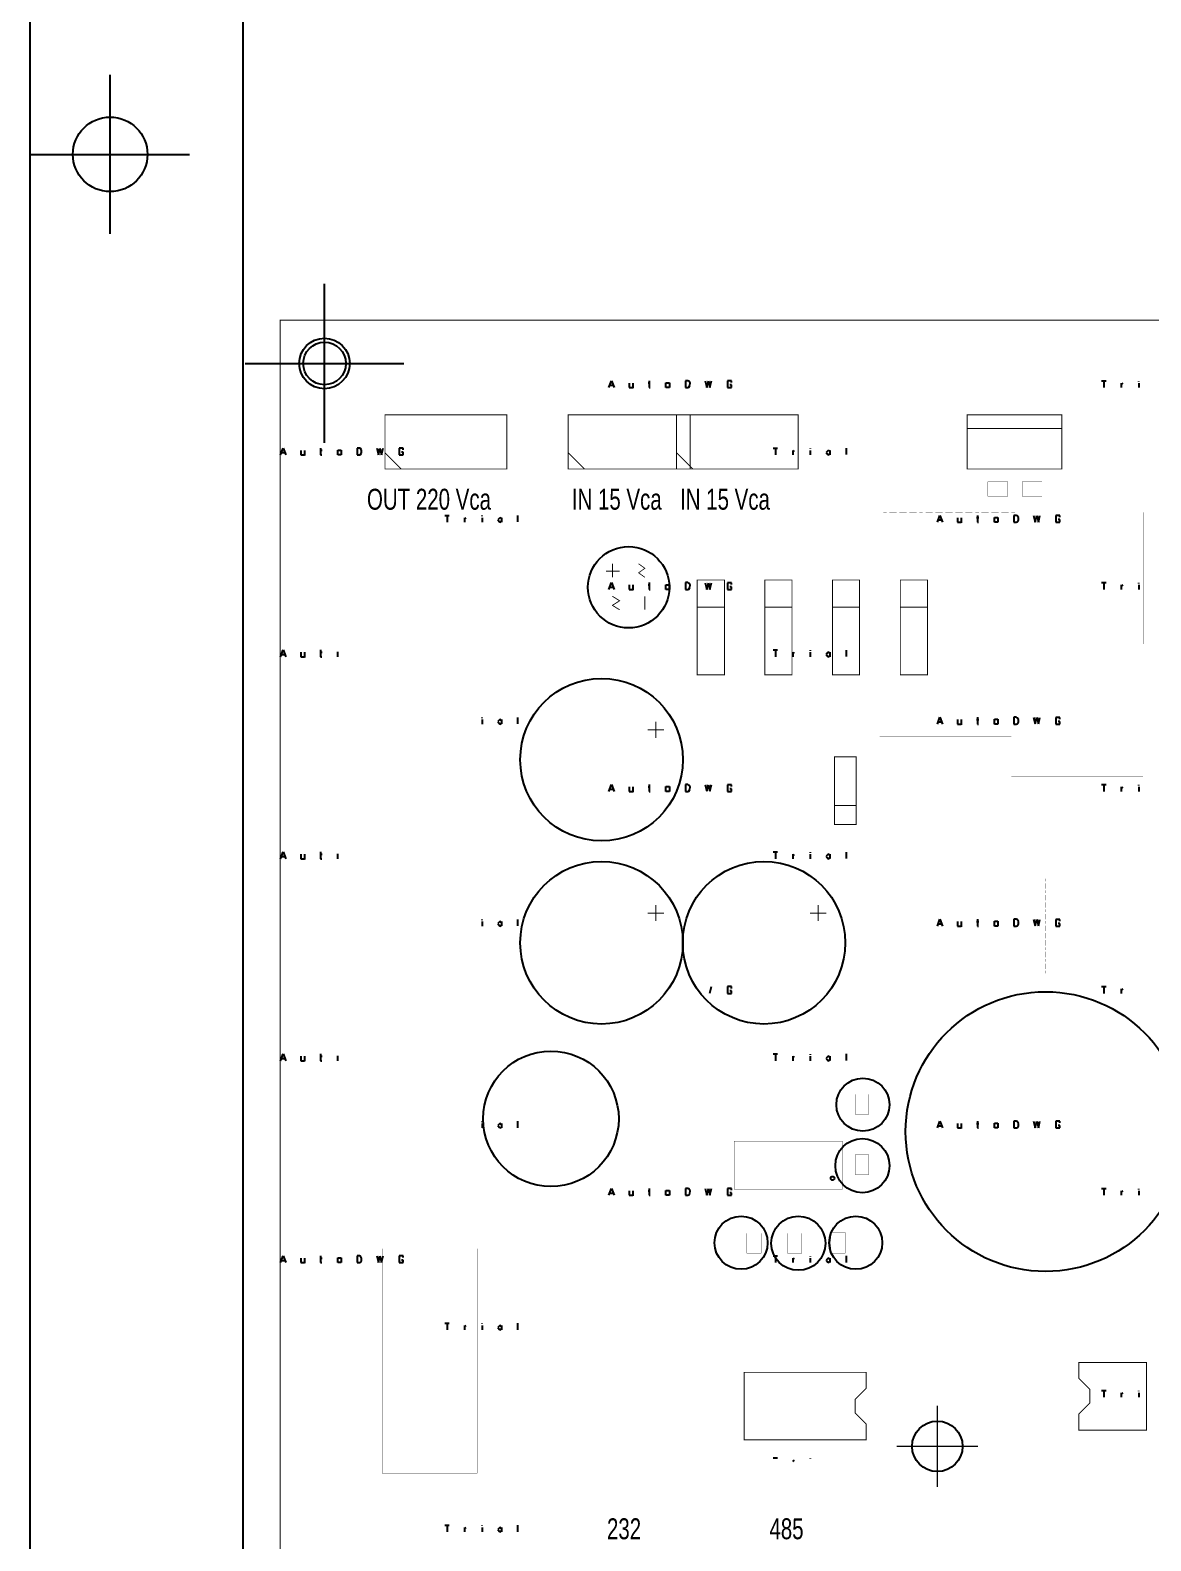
# Model space of a CAD drawing. Header units: millimetres. Extents: x 690 to 2444, y 537 to 1412.
# Drawn here: x 1994.3 to 2099.5, y 616.9 to 758.7 of the extents above; entities that cross this region are included whole.
import ezdxf

# ---------------------------------------------------------------- set-up
doc = ezdxf.new("R2010")
doc.units = ezdxf.units.MM
doc.linetypes.add('atContinuous2', pattern=[0])
doc.layers.add('at_Entity', color=7, linetype='Continuous')
doc.styles.add('Style1', font='arial.ttf', dxfattribs={"height": 0.2})

msp = doc.modelspace()

# ---------------------------------------------------------------- linework, layer by layer
for p, q in [((1994.32, 537.07), (1994.32, 957.07)), ((2014.32, 557.07), (2014.32, 937.07))]:
    msp.add_line(p, q)
at = {"color": 6}
for p, q in [((2001.82, 739.61), (2001.82, 754.53)), ((1994.36, 747.07), (2009.27, 747.07)), ((2021.95, 719.98), (2021.95, 734.9)), ((2014.49, 727.44), (2029.4, 727.44))]:
    msp.add_line(p, q, dxfattribs=at)
at = {"color": 28, "true_color": 0x0a0a0a}
for p, q in [((2048.65, 725.19), (2048.89, 725.82)), ((2048.74, 725.4), (2049.04, 725.4)), ((2048.89, 725.82), (2049.13, 725.19)), ((2050.55, 725.6), (2050.55, 725.19)), ((2050.55, 725.19), (2050.88, 725.19)), ((2050.88, 725.6), (2050.88, 725.12)), ((2052.32, 725.61), (2052.53, 725.61)), ((2052.41, 725.82), (2052.41, 725.19)), ((2052.41, 725.19), (2052.51, 725.19)), ((2054, 725.63), (2054.33, 725.63)), ((2054, 725.19), (2054, 725.63)), ((2054.33, 725.19), (2054, 725.19)), ((2054.33, 725.63), (2054.33, 725.19)), ((2056.05, 725.82), (2055.84, 725.82)), ((2055.84, 725.82), (2055.84, 725.19)), ((2055.84, 725.19), (2056.05, 725.19)), ((2056.14, 725.79), (2056.05, 725.82)), ((2056.05, 725.19), (2056.14, 725.21)), ((2056.26, 725.61), (2056.14, 725.79)), ((2056.14, 725.21), (2056.25, 725.36)), ((2056.25, 725.36), (2056.26, 725.61)), ((2057.68, 725.81), (2057.83, 725.19)), ((2057.83, 725.19), (2057.98, 725.81)), ((2057.98, 725.81), (2058.13, 725.19)), ((2058.13, 725.19), (2058.28, 725.81)), ((2060.15, 725.81), (2059.77, 725.81)), ((2059.77, 725.81), (2059.77, 725.19)), ((2059.77, 725.19), (2060.15, 725.19)), ((2060.15, 725.42), (2060, 725.42)), ((2060.15, 725.65), (2060.15, 725.81)), ((2060.15, 725.19), (2060.15, 725.42)), ((2017.82, 718.87), (2018.06, 719.5)), ((2017.91, 719.08), (2018.21, 719.08)), ((2018.06, 719.5), (2018.31, 718.87)), ((2019.72, 719.28), (2019.72, 718.87)), ((2020.05, 719.28), (2020.05, 718.8)), ((2021.49, 719.29), (2021.71, 719.29)), ((2021.58, 719.5), (2021.58, 718.87)), ((2023.18, 719.31), (2023.5, 719.31)), ((2023.18, 718.87), (2023.18, 719.31)), ((2023.5, 719.31), (2023.5, 718.87)), ((2025.02, 719.5), (2025.01, 718.87)), ((2025.22, 719.5), (2025.02, 719.5)), ((2025.32, 719.47), (2025.22, 719.5)), ((2025.43, 719.29), (2025.32, 719.47)), ((2025.42, 719.04), (2025.43, 719.29)), ((2026.85, 719.49), (2027, 718.87)), ((2027, 718.87), (2027.15, 719.49)), ((2027.15, 719.49), (2027.3, 718.87)), ((2027.3, 718.87), (2027.45, 719.49)), ((2029.32, 719.49), (2028.94, 719.49)), ((2028.94, 719.49), (2028.94, 718.87)), ((2029.32, 719.1), (2029.17, 719.1)), ((2029.32, 719.33), (2029.32, 719.49)), ((2029.32, 718.87), (2029.32, 719.1)), ((2019.72, 718.87), (2020.05, 718.87)), ((2021.58, 718.87), (2021.68, 718.87)), ((2023.5, 718.87), (2023.18, 718.87)), ((2025.01, 718.87), (2025.22, 718.87)), ((2025.22, 718.87), (2025.32, 718.89)), ((2025.32, 718.89), (2025.42, 719.04)), ((2028.94, 718.87), (2029.32, 718.87)), ((2079.48, 712.55), (2079.72, 713.18)), ((2079.57, 712.76), (2079.87, 712.76)), ((2079.72, 713.18), (2079.96, 712.55)), ((2081.37, 712.96), (2081.37, 712.55)), ((2081.37, 712.55), (2081.7, 712.55)), ((2081.7, 712.96), (2081.7, 712.48)), ((2083.15, 712.97), (2083.36, 712.97)), ((2083.24, 713.18), (2083.24, 712.55)), ((2083.24, 712.55), (2083.34, 712.55)), ((2084.83, 712.99), (2085.16, 712.99)), ((2084.83, 712.55), (2084.83, 712.99)), ((2085.16, 712.55), (2084.83, 712.55)), ((2085.16, 712.99), (2085.16, 712.55)), ((2086.88, 713.18), (2086.67, 713.18)), ((2086.67, 713.18), (2086.67, 712.55)), ((2086.67, 712.55), (2086.87, 712.55)), ((2086.87, 712.55), (2086.97, 712.57)), ((2086.97, 713.14), (2086.88, 713.18)), ((2087.08, 712.97), (2086.97, 713.14)), ((2086.97, 712.57), (2087.08, 712.72)), ((2087.08, 712.72), (2087.08, 712.97)), ((2088.51, 713.17), (2088.66, 712.55)), ((2088.66, 712.55), (2088.81, 713.17)), ((2088.81, 713.17), (2088.96, 712.55)), ((2088.96, 712.55), (2089.11, 713.17)), ((2090.98, 713.17), (2090.59, 713.17)), ((2090.59, 713.17), (2090.59, 712.55)), ((2090.59, 712.55), (2090.97, 712.55)), ((2090.98, 712.78), (2090.82, 712.78)), ((2090.97, 713.01), (2090.98, 713.17)), ((2090.97, 712.55), (2090.98, 712.78)), ((2048.65, 706.23), (2048.89, 706.86)), ((2048.74, 706.44), (2049.04, 706.44)), ((2048.89, 706.86), (2049.13, 706.23)), ((2050.55, 706.64), (2050.55, 706.23)), ((2050.88, 706.64), (2050.88, 706.16)), ((2052.32, 706.65), (2052.53, 706.65)), ((2052.41, 706.86), (2052.41, 706.23)), ((2054, 706.67), (2054.33, 706.67)), ((2054, 706.23), (2054, 706.67)), ((2054.33, 706.67), (2054.33, 706.23)), ((2056.05, 706.86), (2055.84, 706.86)), ((2055.84, 706.86), (2055.84, 706.23)), ((2056.14, 706.82), (2056.05, 706.86)), ((2056.26, 706.65), (2056.14, 706.82)), ((2056.14, 706.25), (2056.25, 706.4)), ((2056.25, 706.4), (2056.26, 706.65)), ((2057.68, 706.85), (2057.83, 706.23)), ((2057.83, 706.23), (2057.98, 706.85)), ((2057.98, 706.85), (2058.13, 706.23)), ((2058.13, 706.23), (2058.28, 706.85)), ((2060.15, 706.85), (2059.77, 706.85)), ((2059.77, 706.85), (2059.77, 706.23)), ((2060.15, 706.46), (2060, 706.46)), ((2060.15, 706.69), (2060.15, 706.85)), ((2060.15, 706.23), (2060.15, 706.46)), ((2050.55, 706.23), (2050.88, 706.23)), ((2052.41, 706.23), (2052.51, 706.23)), ((2054.33, 706.23), (2054, 706.23)), ((2055.84, 706.23), (2056.05, 706.23)), ((2056.05, 706.23), (2056.14, 706.25)), ((2059.77, 706.23), (2060.15, 706.23)), ((2017.82, 699.91), (2018.06, 700.54)), ((2017.91, 700.12), (2018.21, 700.12)), ((2018.06, 700.54), (2018.31, 699.91)), ((2019.72, 700.32), (2019.72, 699.91)), ((2019.72, 699.91), (2020.05, 699.91)), ((2020.05, 700.32), (2020.05, 699.84)), ((2021.49, 700.33), (2021.71, 700.33)), ((2021.58, 700.54), (2021.58, 699.91)), ((2021.58, 699.91), (2021.68, 699.91)), ((2023.18, 699.91), (2023.18, 700.35)), ((2079.48, 693.58), (2079.72, 694.22)), ((2079.57, 693.8), (2079.87, 693.8)), ((2079.72, 694.22), (2079.96, 693.58)), ((2081.37, 694), (2081.37, 693.58)), ((2081.37, 693.58), (2081.7, 693.58)), ((2081.7, 694), (2081.7, 693.52)), ((2083.15, 694.01), (2083.36, 694.01)), ((2083.24, 694.22), (2083.24, 693.58)), ((2083.24, 693.58), (2083.34, 693.58)), ((2084.83, 694.03), (2085.16, 694.03)), ((2084.83, 693.58), (2084.83, 694.03)), ((2085.16, 693.58), (2084.83, 693.58)), ((2085.16, 694.03), (2085.16, 693.58)), ((2086.88, 694.22), (2086.67, 694.22)), ((2086.67, 694.22), (2086.67, 693.58)), ((2086.67, 693.58), (2086.87, 693.58)), ((2086.87, 693.58), (2086.97, 693.61)), ((2086.97, 694.18), (2086.88, 694.22)), ((2087.08, 694.01), (2086.97, 694.18)), ((2086.97, 693.61), (2087.08, 693.76)), ((2087.08, 693.76), (2087.08, 694.01)), ((2088.51, 694.21), (2088.66, 693.59)), ((2088.66, 693.59), (2088.81, 694.21)), ((2088.81, 694.21), (2088.96, 693.59)), ((2088.96, 693.59), (2089.11, 694.21)), ((2090.98, 694.21), (2090.59, 694.21)), ((2090.59, 694.21), (2090.59, 693.58)), ((2090.59, 693.58), (2090.97, 693.58)), ((2090.98, 693.82), (2090.82, 693.82)), ((2090.97, 694.05), (2090.98, 694.21)), ((2090.97, 693.58), (2090.98, 693.82)), ((2048.65, 687.26), (2048.89, 687.9)), ((2048.89, 687.9), (2049.13, 687.26)), ((2052.41, 687.9), (2052.41, 687.26)), ((2056.05, 687.9), (2055.84, 687.9)), ((2055.84, 687.9), (2055.84, 687.26)), ((2056.14, 687.86), (2056.05, 687.9)), ((2056.26, 687.69), (2056.14, 687.86)), ((2057.68, 687.89), (2057.83, 687.27)), ((2057.83, 687.27), (2057.98, 687.89)), ((2057.98, 687.89), (2058.13, 687.27)), ((2058.13, 687.27), (2058.28, 687.89)), ((2060.15, 687.89), (2059.77, 687.89)), ((2059.77, 687.89), (2059.77, 687.26)), ((2060.15, 687.73), (2060.15, 687.89)), ((2048.74, 687.48), (2049.04, 687.48)), ((2050.55, 687.68), (2050.55, 687.26)), ((2050.55, 687.26), (2050.88, 687.26)), ((2050.88, 687.68), (2050.88, 687.2)), ((2052.32, 687.69), (2052.53, 687.69)), ((2052.41, 687.26), (2052.51, 687.26)), ((2054, 687.71), (2054.33, 687.71)), ((2054, 687.26), (2054, 687.71)), ((2054.33, 687.26), (2054, 687.26)), ((2054.33, 687.71), (2054.33, 687.26)), ((2055.84, 687.26), (2056.05, 687.26)), ((2056.05, 687.26), (2056.14, 687.29)), ((2056.14, 687.29), (2056.25, 687.44)), ((2056.25, 687.44), (2056.26, 687.69)), ((2059.77, 687.26), (2060.15, 687.26)), ((2060.15, 687.5), (2060, 687.5)), ((2060.15, 687.26), (2060.15, 687.5)), ((2017.82, 680.94), (2018.06, 681.58)), ((2017.91, 681.16), (2018.21, 681.16)), ((2018.06, 681.58), (2018.31, 680.94)), ((2019.72, 681.36), (2019.72, 680.94)), ((2019.72, 680.94), (2020.05, 680.94)), ((2020.05, 681.36), (2020.05, 680.88)), ((2021.49, 681.37), (2021.71, 681.37)), ((2021.58, 681.58), (2021.58, 680.94)), ((2021.58, 680.94), (2021.68, 680.94)), ((2023.18, 680.94), (2023.18, 681.39)), ((2079.48, 674.62), (2079.72, 675.26)), ((2079.72, 675.26), (2079.96, 674.62)), ((2083.24, 675.26), (2083.24, 674.62)), ((2086.88, 675.26), (2086.67, 675.26)), ((2086.67, 675.26), (2086.67, 674.62)), ((2086.97, 675.22), (2086.88, 675.26)), ((2087.08, 675.05), (2086.97, 675.22)), ((2088.51, 675.25), (2088.66, 674.63)), ((2088.66, 674.63), (2088.81, 675.25)), ((2088.81, 675.25), (2088.96, 674.63)), ((2088.96, 674.63), (2089.11, 675.25)), ((2090.98, 675.25), (2090.59, 675.25)), ((2090.59, 675.25), (2090.59, 674.62)), ((2090.97, 675.09), (2090.98, 675.25)), ((2079.57, 674.83), (2079.87, 674.83)), ((2081.37, 675.04), (2081.37, 674.62)), ((2081.37, 674.62), (2081.7, 674.62)), ((2081.7, 675.04), (2081.7, 674.56)), ((2083.15, 675.05), (2083.36, 675.05)), ((2083.24, 674.62), (2083.34, 674.62)), ((2084.83, 675.07), (2085.16, 675.07)), ((2084.83, 674.62), (2084.83, 675.07)), ((2085.16, 674.62), (2084.83, 674.62)), ((2085.16, 675.07), (2085.16, 674.62)), ((2086.67, 674.62), (2086.87, 674.62)), ((2086.87, 674.62), (2086.97, 674.65)), ((2086.97, 674.65), (2087.08, 674.8)), ((2087.08, 674.8), (2087.08, 675.05)), ((2090.59, 674.62), (2090.97, 674.62)), ((2090.98, 674.86), (2090.82, 674.86)), ((2090.97, 674.62), (2090.98, 674.86)), ((2058.13, 668.31), (2058.28, 668.93)), ((2060.15, 668.93), (2059.77, 668.93)), ((2059.77, 668.93), (2059.77, 668.3)), ((2059.77, 668.3), (2060.15, 668.3)), ((2060.15, 668.54), (2060, 668.54)), ((2060.15, 668.77), (2060.15, 668.93)), ((2060.15, 668.3), (2060.15, 668.54)), ((2017.82, 661.98), (2018.06, 662.62)), ((2018.06, 662.62), (2018.31, 661.98)), ((2019.72, 662.4), (2019.72, 661.98)), ((2020.05, 662.4), (2020.05, 661.92)), ((2021.49, 662.4), (2021.71, 662.4)), ((2021.58, 662.62), (2021.58, 661.98)), ((2023.18, 661.98), (2023.18, 662.43)), ((2017.91, 662.19), (2018.21, 662.19)), ((2019.72, 661.98), (2020.05, 661.98)), ((2021.58, 661.98), (2021.68, 661.98)), ((2079.48, 655.66), (2079.72, 656.3)), ((2079.57, 655.87), (2079.87, 655.87)), ((2079.72, 656.3), (2079.96, 655.66)), ((2081.37, 656.08), (2081.37, 655.66)), ((2081.37, 655.66), (2081.7, 655.66)), ((2081.7, 656.08), (2081.7, 655.6)), ((2083.15, 656.08), (2083.36, 656.08)), ((2083.24, 656.3), (2083.24, 655.66)), ((2083.24, 655.66), (2083.34, 655.66)), ((2084.83, 656.11), (2085.16, 656.11)), ((2084.83, 655.66), (2084.83, 656.11)), ((2085.16, 655.66), (2084.83, 655.66)), ((2085.16, 656.11), (2085.16, 655.66)), ((2086.88, 656.3), (2086.67, 656.3)), ((2086.67, 656.3), (2086.67, 655.66)), ((2086.67, 655.66), (2086.87, 655.66)), ((2086.87, 655.66), (2086.97, 655.69)), ((2086.97, 656.26), (2086.88, 656.3)), ((2087.08, 656.09), (2086.97, 656.26)), ((2086.97, 655.69), (2087.08, 655.84)), ((2087.08, 655.84), (2087.08, 656.09)), ((2088.51, 656.29), (2088.66, 655.67)), ((2088.66, 655.67), (2088.81, 656.29)), ((2088.81, 656.29), (2088.96, 655.67)), ((2088.96, 655.67), (2089.11, 656.29)), ((2090.98, 656.29), (2090.59, 656.29)), ((2090.59, 656.29), (2090.59, 655.66)), ((2090.59, 655.66), (2090.97, 655.66)), ((2090.98, 655.9), (2090.82, 655.9)), ((2090.97, 656.13), (2090.98, 656.29)), ((2090.97, 655.66), (2090.98, 655.9)), ((2048.65, 649.34), (2048.89, 649.98)), ((2048.74, 649.55), (2049.04, 649.55)), ((2048.89, 649.98), (2049.13, 649.34)), ((2050.55, 649.76), (2050.55, 649.34)), ((2050.88, 649.76), (2050.88, 649.28)), ((2052.32, 649.76), (2052.53, 649.76)), ((2052.41, 649.98), (2052.41, 649.34)), ((2054, 649.79), (2054.33, 649.79)), ((2054, 649.34), (2054, 649.79)), ((2054.33, 649.79), (2054.33, 649.34)), ((2056.05, 649.98), (2055.84, 649.98)), ((2055.84, 649.98), (2055.84, 649.34)), ((2056.14, 649.94), (2056.05, 649.98)), ((2056.26, 649.77), (2056.14, 649.94)), ((2056.25, 649.52), (2056.26, 649.77)), ((2057.68, 649.97), (2057.83, 649.35)), ((2057.83, 649.35), (2057.98, 649.97)), ((2057.98, 649.97), (2058.13, 649.35)), ((2058.13, 649.35), (2058.28, 649.97)), ((2060.15, 649.97), (2059.77, 649.97)), ((2059.77, 649.97), (2059.77, 649.34)), ((2060.15, 649.58), (2060, 649.58)), ((2060.15, 649.81), (2060.15, 649.97)), ((2060.15, 649.34), (2060.15, 649.58)), ((2050.55, 649.34), (2050.88, 649.34)), ((2052.41, 649.34), (2052.51, 649.34)), ((2054.33, 649.34), (2054, 649.34)), ((2055.84, 649.34), (2056.05, 649.34)), ((2056.05, 649.34), (2056.14, 649.37)), ((2056.14, 649.37), (2056.25, 649.52)), ((2059.77, 649.34), (2060.15, 649.34)), ((2017.82, 643.02), (2018.06, 643.66)), ((2017.91, 643.23), (2018.21, 643.23)), ((2018.06, 643.66), (2018.31, 643.02)), ((2019.72, 643.44), (2019.72, 643.02)), ((2019.72, 643.02), (2020.05, 643.02)), ((2020.05, 643.44), (2020.05, 642.96)), ((2021.49, 643.44), (2021.71, 643.44)), ((2021.58, 643.66), (2021.58, 643.02)), ((2021.58, 643.02), (2021.68, 643.02)), ((2023.18, 643.47), (2023.5, 643.47)), ((2023.18, 643.02), (2023.18, 643.47)), ((2023.5, 643.02), (2023.18, 643.02)), ((2023.5, 643.47), (2023.5, 643.02)), ((2025.02, 643.66), (2025.01, 643.02)), ((2025.01, 643.02), (2025.22, 643.02)), ((2025.22, 643.66), (2025.02, 643.66)), ((2025.32, 643.62), (2025.22, 643.66)), ((2025.22, 643.02), (2025.32, 643.05)), ((2025.43, 643.45), (2025.32, 643.62)), ((2025.32, 643.05), (2025.42, 643.2)), ((2025.42, 643.2), (2025.43, 643.45)), ((2026.85, 643.65), (2027, 643.03)), ((2027, 643.03), (2027.15, 643.65)), ((2027.15, 643.65), (2027.3, 643.02)), ((2027.3, 643.02), (2027.45, 643.65)), ((2029.32, 643.65), (2028.94, 643.65)), ((2028.94, 643.65), (2028.94, 643.02)), ((2028.94, 643.02), (2029.32, 643.02)), ((2029.32, 643.26), (2029.17, 643.26)), ((2029.32, 643.49), (2029.32, 643.65)), ((2029.32, 643.02), (2029.32, 643.26))]:
    msp.add_line(p, q, dxfattribs=at)
at = {"color": 6}
msp.add_circle((2001.82, 747.07), 3.5, dxfattribs=at)
at = {"color": 2}
msp.add_circle((2021.95, 727.44), 2, dxfattribs=at)
at = {"layer": 'at_Entity', "color": 28, "true_color": 0x0d0d0d}
for p, q in [((2094.89, 725.82), (2095.31, 725.82)), ((2095.1, 725.82), (2095.1, 725.19)), ((2096.72, 725.6), (2096.72, 725.19)), ((2096.73, 725.46), (2096.91, 725.6)), ((2098.38, 725.74), (2098.38, 725.79)), ((2098.38, 725.6), (2098.38, 725.19)), ((2064.07, 719.5), (2064.48, 719.5)), ((2064.27, 719.5), (2064.27, 718.87)), ((2065.9, 719.28), (2065.9, 718.87)), ((2065.9, 719.14), (2066.08, 719.28)), ((2067.55, 719.28), (2067.55, 718.87)), ((2067.56, 719.42), (2067.56, 719.47)), ((2069.22, 719.28), (2069.03, 719.09)), ((2069.03, 719.09), (2069.21, 718.87)), ((2069.39, 719.19), (2069.22, 719.28)), ((2069.39, 719.28), (2069.39, 718.87)), ((2070.9, 719.49), (2070.9, 718.88)), ((2069.21, 718.87), (2069.39, 718.96)), ((2033.24, 713.18), (2033.66, 713.18)), ((2033.45, 713.18), (2033.45, 712.55)), ((2035.07, 712.96), (2035.07, 712.55)), ((2035.08, 712.82), (2035.25, 712.96)), ((2036.73, 713.1), (2036.73, 713.15)), ((2036.73, 712.96), (2036.73, 712.55)), ((2038.39, 712.96), (2038.2, 712.77)), ((2038.2, 712.77), (2038.39, 712.55)), ((2038.57, 712.87), (2038.39, 712.96)), ((2038.39, 712.55), (2038.57, 712.64)), ((2038.56, 712.96), (2038.56, 712.55)), ((2040.07, 713.17), (2040.07, 712.56)), ((2094.89, 706.86), (2095.31, 706.86)), ((2095.1, 706.86), (2095.1, 706.23)), ((2096.72, 706.64), (2096.72, 706.23)), ((2096.73, 706.5), (2096.91, 706.64)), ((2098.38, 706.78), (2098.38, 706.83)), ((2098.38, 706.64), (2098.38, 706.23)), ((2064.07, 700.54), (2064.48, 700.54)), ((2064.27, 700.54), (2064.27, 699.91)), ((2065.9, 700.32), (2065.9, 699.91)), ((2065.9, 700.18), (2066.08, 700.32)), ((2067.55, 700.32), (2067.55, 699.91)), ((2067.56, 700.46), (2067.56, 700.51)), ((2069.22, 700.32), (2069.03, 700.13)), ((2069.03, 700.13), (2069.21, 699.91)), ((2069.21, 699.91), (2069.39, 700)), ((2069.39, 700.23), (2069.22, 700.32)), ((2069.39, 700.32), (2069.39, 699.91)), ((2070.9, 700.53), (2070.9, 699.92)), ((2036.73, 694.14), (2036.73, 694.19)), ((2036.73, 694), (2036.73, 693.58)), ((2038.39, 694), (2038.2, 693.81)), ((2038.2, 693.81), (2038.39, 693.58)), ((2038.57, 693.91), (2038.39, 694)), ((2038.39, 693.58), (2038.57, 693.67)), ((2038.56, 694), (2038.56, 693.59)), ((2040.07, 694.21), (2040.07, 693.6)), ((2094.89, 687.9), (2095.31, 687.9)), ((2095.1, 687.9), (2095.1, 687.26)), ((2098.38, 687.82), (2098.38, 687.87)), ((2096.72, 687.68), (2096.72, 687.26)), ((2096.73, 687.54), (2096.91, 687.67)), ((2098.38, 687.68), (2098.38, 687.26)), ((2064.07, 681.58), (2064.48, 681.58)), ((2064.27, 681.58), (2064.27, 680.94)), ((2065.9, 681.36), (2065.9, 680.94)), ((2065.9, 681.22), (2066.08, 681.35)), ((2067.55, 681.36), (2067.55, 680.94)), ((2067.56, 681.5), (2067.56, 681.55)), ((2069.22, 681.36), (2069.03, 681.17)), ((2069.03, 681.17), (2069.21, 680.94)), ((2069.21, 680.94), (2069.39, 681.03)), ((2069.39, 681.27), (2069.22, 681.36)), ((2069.39, 681.36), (2069.39, 680.95)), ((2070.9, 681.57), (2070.9, 680.96)), ((2036.73, 675.18), (2036.73, 675.23)), ((2040.07, 675.25), (2040.07, 674.64)), ((2036.73, 675.04), (2036.73, 674.62)), ((2038.39, 675.04), (2038.2, 674.85)), ((2038.2, 674.85), (2038.39, 674.62)), ((2038.57, 674.95), (2038.39, 675.04)), ((2038.39, 674.62), (2038.57, 674.71)), ((2038.56, 675.04), (2038.56, 674.63)), ((2094.89, 668.94), (2095.31, 668.94)), ((2095.1, 668.94), (2095.1, 668.3)), ((2096.72, 668.72), (2096.72, 668.3)), ((2096.73, 668.58), (2096.91, 668.71)), ((2064.07, 662.62), (2064.48, 662.62)), ((2064.27, 662.62), (2064.27, 661.98)), ((2065.9, 662.4), (2065.9, 661.98)), ((2065.9, 662.26), (2066.08, 662.39)), ((2067.55, 662.4), (2067.55, 661.98)), ((2067.56, 662.54), (2067.56, 662.59)), ((2069.22, 662.4), (2069.03, 662.21)), ((2069.39, 662.31), (2069.22, 662.4)), ((2069.39, 662.4), (2069.39, 661.99)), ((2070.9, 662.61), (2070.9, 662)), ((2069.03, 662.21), (2069.21, 661.98)), ((2069.21, 661.98), (2069.39, 662.07)), ((2036.73, 656.22), (2036.73, 656.27)), ((2036.73, 656.08), (2036.73, 655.66)), ((2038.39, 656.08), (2038.2, 655.89)), ((2038.2, 655.89), (2038.39, 655.66)), ((2038.57, 655.99), (2038.39, 656.08)), ((2038.39, 655.66), (2038.57, 655.75)), ((2038.56, 656.08), (2038.56, 655.67)), ((2040.07, 656.29), (2040.07, 655.68)), ((2094.89, 649.98), (2095.31, 649.98)), ((2095.1, 649.98), (2095.1, 649.34)), ((2096.72, 649.76), (2096.72, 649.34)), ((2096.73, 649.62), (2096.91, 649.75)), ((2098.38, 649.9), (2098.38, 649.95)), ((2098.38, 649.76), (2098.38, 649.34)), ((2064.07, 643.66), (2064.48, 643.66)), ((2064.27, 643.66), (2064.27, 643.02)), ((2065.9, 643.44), (2065.9, 643.02)), ((2065.9, 643.3), (2066.08, 643.43)), ((2067.55, 643.44), (2067.55, 643.02)), ((2067.56, 643.58), (2067.56, 643.63)), ((2069.22, 643.44), (2069.03, 643.25)), ((2069.03, 643.25), (2069.21, 643.02)), ((2069.21, 643.02), (2069.39, 643.11)), ((2069.39, 643.35), (2069.22, 643.44)), ((2069.39, 643.44), (2069.39, 643.03)), ((2070.9, 643.65), (2070.9, 643.04)), ((2033.24, 637.34), (2033.66, 637.34)), ((2033.45, 637.34), (2033.45, 636.7)), ((2035.07, 637.12), (2035.07, 636.7)), ((2035.08, 636.98), (2035.25, 637.11)), ((2036.73, 637.26), (2036.73, 637.31)), ((2036.73, 637.12), (2036.73, 636.7)), ((2038.39, 637.12), (2038.2, 636.93)), ((2038.2, 636.93), (2038.39, 636.7)), ((2038.57, 637.03), (2038.39, 637.12)), ((2038.39, 636.7), (2038.57, 636.79)), ((2038.56, 637.12), (2038.56, 636.71)), ((2040.07, 637.33), (2040.07, 636.72)), ((2094.89, 631.02), (2095.31, 631.02)), ((2095.1, 631.02), (2095.1, 630.38)), ((2096.72, 630.8), (2096.72, 630.38)), ((2096.73, 630.66), (2096.91, 630.79)), ((2098.38, 630.94), (2098.38, 630.99)), ((2098.38, 630.8), (2098.38, 630.38)), ((2064.07, 624.7), (2064.48, 624.7)), ((2065.9, 624.34), (2066.08, 624.47)), ((2067.56, 624.62), (2067.56, 624.67)), ((2033.24, 618.38), (2033.66, 618.38)), ((2033.45, 618.38), (2033.45, 617.74)), ((2036.73, 618.3), (2036.73, 618.35)), ((2040.07, 618.37), (2040.07, 617.76)), ((2035.07, 618.16), (2035.07, 617.74)), ((2035.08, 618.02), (2035.25, 618.15)), ((2036.73, 618.16), (2036.73, 617.74)), ((2038.39, 618.16), (2038.2, 617.97)), ((2038.2, 617.97), (2038.39, 617.74)), ((2038.57, 618.07), (2038.39, 618.16)), ((2038.39, 617.74), (2038.57, 617.83)), ((2038.56, 618.16), (2038.56, 617.75))]:
    msp.add_line(p, q, dxfattribs=at)
at = {"layer": 'at_Entity', "color": 0}
for points in [[(2170.63, 731.51, 0.0897, 0.0897, 0), (2017.79, 731.51, 0.0897, 0.0897, 0), (2017.79, 605.1, 0.0897, 0.0897, 0), (2170.63, 605.1, 0.0897, 0.0897, 0), (2170.63, 731.51, 0.0897, 0.0897, 0)], [(2021.95, 723.63, 0.12, 0.12, 0), (2021.95, 731.25, 0.12, 0.12, 0)], [(2018.13, 727.44, 0.12, 0.12, 0), (2025.76, 727.44, 0.12, 0.12, 0)], [(2039.06, 722.61, 0.0897, 0.0897, 0), (2027.62, 722.61, 0.0897, 0.0897, 0), (2027.62, 717.53, 0.0897, 0.0897, 0), (2039.06, 717.53, 0.0897, 0.0897, 0), (2039.06, 722.61, 0.0897, 0.0897, 0)], [(2056.26, 722.61, 0.0897, 0.0897, 0), (2044.82, 722.61, 0.0897, 0.0897, 0), (2044.82, 717.53, 0.0897, 0.0897, 0), (2056.26, 717.53, 0.0897, 0.0897, 0), (2056.26, 722.61, 0.0897, 0.0897, 0)], [(2066.42, 722.61, 0.0897, 0.0897, 0), (2054.99, 722.61, 0.0897, 0.0897, 0), (2054.99, 717.53, 0.0897, 0.0897, 0), (2066.42, 717.53, 0.0897, 0.0897, 0), (2066.42, 722.61, 0.0897, 0.0897, 0)], [(2091.16, 722.61, 0.0897, 0.0897, 0), (2082.27, 722.61, 0.0897, 0.0897, 0), (2082.27, 717.53, 0.0897, 0.0897, 0), (2091.16, 717.53, 0.0897, 0.0897, 0), (2091.16, 722.61, 0.0897, 0.0897, 0)], [(2091.16, 721.34, 0.0897, 0.0897, 0), (2082.27, 721.34, 0.0897, 0.0897, 0)], [(2029.15, 717.53, 0.0897, 0.0897, 0), (2027.62, 719.05, 0.0897, 0.0897, 0)], [(2046.34, 717.53, 0.0897, 0.0897, 0), (2044.82, 719.05, 0.0897, 0.0897, 0)], [(2056.51, 717.53, 0.0897, 0.0897, 0), (2054.99, 719.05, 0.0897, 0.0897, 0)], [(2086.08, 716.34, 0.0299, 0.0299, 0), (2084.21, 716.34, 0.0299, 0.0299, 0), (2084.21, 714.99, 0.0299, 0.0299, 0), (2086.08, 714.99, 0.0299, 0.0299, 0), (2086.08, 716.34, 0.0299, 0.0299, 0)], [(2089.3, 716.34, 0.0299, 0.0299, 0), (2087.43, 716.34, 0.0299, 0.0299, 0), (2087.43, 714.99, 0.0299, 0.0299, 0), (2089.3, 714.99, 0.0299, 0.0299, 0), (2089.3, 716.34, 0.0299, 0.0299, 0)], [(2074.73, 713.46, 0.0339, 0.0339, 0), (2074.39, 713.46, 0.0339, 0.0339, 0)], [(2074.98, 713.46, 0.0254, 0.0254, 0), (2074.73, 713.46, 0.0254, 0.0254, 0)], [(2075.32, 713.46, 0.0339, 0.0339, 0), (2074.98, 713.46, 0.0339, 0.0339, 0)], [(2075.66, 713.46, 0.0339, 0.0339, 0), (2075.32, 713.46, 0.0339, 0.0339, 0)], [(2075.91, 713.46, 0.0254, 0.0254, 0), (2075.66, 713.46, 0.0254, 0.0254, 0)], [(2076.25, 713.46, 0.0339, 0.0339, 0), (2075.91, 713.46, 0.0339, 0.0339, 0)], [(2076.59, 713.46, 0.0339, 0.0339, 0), (2076.25, 713.46, 0.0339, 0.0339, 0)], [(2076.84, 713.46, 0.0254, 0.0254, 0), (2076.59, 713.46, 0.0254, 0.0254, 0)], [(2077.18, 713.46, 0.0339, 0.0339, 0), (2076.84, 713.46, 0.0339, 0.0339, 0)], [(2077.52, 713.46, 0.0339, 0.0339, 0), (2077.18, 713.46, 0.0339, 0.0339, 0)], [(2077.78, 713.46, 0.0254, 0.0254, 0), (2077.52, 713.46, 0.0254, 0.0254, 0)], [(2078.11, 713.46, 0.0339, 0.0339, 0), (2077.78, 713.46, 0.0339, 0.0339, 0)], [(2078.37, 713.46, 0.0254, 0.0254, 0), (2078.11, 713.46, 0.0254, 0.0254, 0)], [(2078.71, 713.46, 0.0339, 0.0339, 0), (2078.37, 713.46, 0.0339, 0.0339, 0)], [(2079.05, 713.46, 0.0339, 0.0339, 0), (2078.71, 713.46, 0.0339, 0.0339, 0)], [(2079.3, 713.46, 0.0254, 0.0254, 0), (2079.05, 713.46, 0.0254, 0.0254, 0)], [(2079.64, 713.46, 0.0339, 0.0339, 0), (2079.3, 713.46, 0.0339, 0.0339, 0)], [(2079.98, 713.46, 0.0339, 0.0339, 0), (2079.64, 713.46, 0.0339, 0.0339, 0)], [(2080.23, 713.46, 0.0254, 0.0254, 0), (2079.98, 713.46, 0.0254, 0.0254, 0)], [(2080.57, 713.46, 0.0339, 0.0339, 0), (2080.23, 713.46, 0.0339, 0.0339, 0)], [(2080.91, 713.46, 0.0339, 0.0339, 0), (2080.57, 713.46, 0.0339, 0.0339, 0)], [(2081.16, 713.46, 0.0254, 0.0254, 0), (2080.91, 713.46, 0.0254, 0.0254, 0)], [(2081.5, 713.46, 0.0339, 0.0339, 0), (2081.16, 713.46, 0.0339, 0.0339, 0)], [(2081.84, 713.46, 0.0339, 0.0339, 0), (2081.5, 713.46, 0.0339, 0.0339, 0)], [(2082.1, 713.46, 0.0254, 0.0254, 0), (2081.84, 713.46, 0.0254, 0.0254, 0)], [(2082.44, 713.46, 0.0339, 0.0339, 0), (2082.1, 713.46, 0.0339, 0.0339, 0)], [(2082.77, 713.46, 0.0339, 0.0339, 0), (2082.44, 713.46, 0.0339, 0.0339, 0)], [(2083.03, 713.46, 0.0254, 0.0254, 0), (2082.77, 713.46, 0.0254, 0.0254, 0)], [(2083.37, 713.46, 0.0339, 0.0339, 0), (2083.03, 713.46, 0.0339, 0.0339, 0)], [(2083.62, 713.46, 0.0254, 0.0254, 0), (2083.37, 713.46, 0.0254, 0.0254, 0)], [(2083.96, 713.46, 0.0339, 0.0339, 0), (2083.62, 713.46, 0.0339, 0.0339, 0)], [(2084.3, 713.46, 0.0339, 0.0339, 0), (2083.96, 713.46, 0.0339, 0.0339, 0)], [(2084.55, 713.46, 0.0254, 0.0254, 0), (2084.3, 713.46, 0.0254, 0.0254, 0)], [(2084.89, 713.46, 0.0339, 0.0339, 0), (2084.55, 713.46, 0.0339, 0.0339, 0)], [(2085.23, 713.46, 0.0339, 0.0339, 0), (2084.89, 713.46, 0.0339, 0.0339, 0)], [(2085.49, 713.46, 0.0254, 0.0254, 0), (2085.23, 713.46, 0.0254, 0.0254, 0)], [(2085.82, 713.46, 0.0339, 0.0339, 0), (2085.49, 713.46, 0.0339, 0.0339, 0)], [(2086.16, 713.46, 0.0339, 0.0339, 0), (2085.82, 713.46, 0.0339, 0.0339, 0)], [(2086.42, 713.46, 0.0254, 0.0254, 0), (2086.16, 713.46, 0.0254, 0.0254, 0)], [(2086.76, 713.46, 0.0339, 0.0339, 0), (2086.42, 713.46, 0.0339, 0.0339, 0)], [(2098.79, 713.12, 0.0339, 0.0339, 0), (2098.79, 713.46, 0.0339, 0.0339, 0)], [(2098.79, 712.87, 0.0254, 0.0254, 0), (2098.79, 713.12, 0.0254, 0.0254, 0)], [(2098.79, 712.53, 0.0339, 0.0339, 0), (2098.79, 712.87, 0.0339, 0.0339, 0)], [(2098.79, 712.19, 0.0339, 0.0339, 0), (2098.79, 712.53, 0.0339, 0.0339, 0)], [(2098.79, 711.94, 0.0254, 0.0254, 0), (2098.79, 712.19, 0.0254, 0.0254, 0)], [(2098.79, 711.6, 0.0339, 0.0339, 0), (2098.79, 711.94, 0.0339, 0.0339, 0)], [(2098.79, 711.26, 0.0339, 0.0339, 0), (2098.79, 711.6, 0.0339, 0.0339, 0)], [(2098.79, 711, 0.0254, 0.0254, 0), (2098.79, 711.26, 0.0254, 0.0254, 0)], [(2098.79, 710.66, 0.0339, 0.0339, 0), (2098.79, 711, 0.0339, 0.0339, 0)], [(2098.79, 710.41, 0.0254, 0.0254, 0), (2098.79, 710.66, 0.0254, 0.0254, 0)], [(2098.79, 710.07, 0.0339, 0.0339, 0), (2098.79, 710.41, 0.0339, 0.0339, 0)], [(2098.79, 709.73, 0.0339, 0.0339, 0), (2098.79, 710.07, 0.0339, 0.0339, 0)], [(2098.79, 709.48, 0.0254, 0.0254, 0), (2098.79, 709.73, 0.0254, 0.0254, 0)], [(2098.79, 709.14, 0.0339, 0.0339, 0), (2098.79, 709.48, 0.0339, 0.0339, 0)], [(2098.79, 708.8, 0.0339, 0.0339, 0), (2098.79, 709.14, 0.0339, 0.0339, 0)], [(2048.38, 707.95, 0.0897, 0.0897, 0), (2049.65, 707.95, 0.0897, 0.0897, 0)], [(2048.97, 707.36, 0.0897, 0.0897, 0), (2048.97, 708.63, 0.0897, 0.0897, 0)], [(2052.02, 707.36, 0.0729, 0.0729, 0), (2051.43, 707.78, 0.0729, 0.0729, 0), (2052.02, 708.21, 0.0729, 0.0729, 0), (2051.43, 708.63, 0.0729, 0.0729, 0)], [(2098.79, 708.55, 0.0254, 0.0254, 0), (2098.79, 708.8, 0.0254, 0.0254, 0)], [(2098.79, 708.21, 0.0339, 0.0339, 0), (2098.79, 708.55, 0.0339, 0.0339, 0)], [(2098.79, 707.87, 0.0339, 0.0339, 0), (2098.79, 708.21, 0.0339, 0.0339, 0)], [(2098.79, 707.61, 0.0254, 0.0254, 0), (2098.79, 707.87, 0.0254, 0.0254, 0)], [(2059.48, 707.11, 0.0897, 0.0897, 0), (2056.93, 707.11, 0.0897, 0.0897, 0), (2056.93, 698.21, 0.0897, 0.0897, 0), (2059.48, 698.21, 0.0897, 0.0897, 0), (2059.48, 707.11, 0.0897, 0.0897, 0)], [(2065.83, 707.11, 0.0897, 0.0897, 0), (2063.29, 707.11, 0.0897, 0.0897, 0), (2063.29, 698.21, 0.0897, 0.0897, 0), (2065.83, 698.21, 0.0897, 0.0897, 0), (2065.83, 707.11, 0.0897, 0.0897, 0)], [(2072.18, 707.11, 0.0897, 0.0897, 0), (2069.64, 707.11, 0.0897, 0.0897, 0), (2069.64, 698.21, 0.0897, 0.0897, 0), (2072.18, 698.21, 0.0897, 0.0897, 0), (2072.18, 707.11, 0.0897, 0.0897, 0)], [(2078.54, 707.11, 0.0897, 0.0897, 0), (2076, 707.11, 0.0897, 0.0897, 0), (2076, 698.21, 0.0897, 0.0897, 0), (2078.54, 698.21, 0.0897, 0.0897, 0), (2078.54, 707.11, 0.0897, 0.0897, 0)], [(2098.87, 707.28, 0.0349, 0.0349, 0), (2098.79, 707.61, 0.0349, 0.0349, 0)], [(2098.87, 706.94, 0.0339, 0.0339, 0), (2098.87, 707.28, 0.0339, 0.0339, 0)], [(2098.87, 706.34, 0.0339, 0.0339, 0), (2098.87, 706.68, 0.0339, 0.0339, 0)], [(2098.87, 706, 0.0339, 0.0339, 0), (2098.87, 706.34, 0.0339, 0.0339, 0)], [(2098.87, 706.68, 0.0254, 0.0254, 0), (2098.87, 706.94, 0.0254, 0.0254, 0)], [(2049.65, 704.31, 0.0799, 0.0799, 0), (2048.97, 704.73, 0.0799, 0.0799, 0), (2049.65, 705.16, 0.0799, 0.0799, 0), (2048.97, 705.58, 0.0799, 0.0799, 0)], [(2052.02, 704.31, 0.0897, 0.0897, 0), (2052.02, 705.58, 0.0897, 0.0897, 0)], [(2098.87, 705.41, 0.0339, 0.0339, 0), (2098.87, 705.75, 0.0339, 0.0339, 0)], [(2098.87, 705.07, 0.0339, 0.0339, 0), (2098.87, 705.41, 0.0339, 0.0339, 0)], [(2098.87, 705.75, 0.0254, 0.0254, 0), (2098.87, 706, 0.0254, 0.0254, 0)], [(2098.87, 704.82, 0.0254, 0.0254, 0), (2098.87, 705.07, 0.0254, 0.0254, 0)], [(2059.48, 704.56, 0.0897, 0.0897, 0), (2056.93, 704.56, 0.0897, 0.0897, 0)], [(2065.83, 704.56, 0.0897, 0.0897, 0), (2063.29, 704.56, 0.0897, 0.0897, 0)], [(2072.18, 704.56, 0.0897, 0.0897, 0), (2069.64, 704.56, 0.0897, 0.0897, 0)], [(2078.54, 704.56, 0.0897, 0.0897, 0), (2076, 704.56, 0.0897, 0.0897, 0)], [(2098.87, 704.48, 0.0339, 0.0339, 0), (2098.87, 704.82, 0.0339, 0.0339, 0)], [(2098.87, 704.14, 0.0339, 0.0339, 0), (2098.87, 704.48, 0.0339, 0.0339, 0)], [(2098.87, 703.55, 0.0339, 0.0339, 0), (2098.87, 703.89, 0.0339, 0.0339, 0)], [(2098.87, 703.89, 0.0254, 0.0254, 0), (2098.87, 704.14, 0.0254, 0.0254, 0)], [(2098.87, 703.29, 0.0254, 0.0254, 0), (2098.87, 703.55, 0.0254, 0.0254, 0)], [(2098.87, 702.95, 0.0339, 0.0339, 0), (2098.87, 703.29, 0.0339, 0.0339, 0)], [(2098.87, 702.62, 0.0339, 0.0339, 0), (2098.87, 702.95, 0.0339, 0.0339, 0)], [(2098.87, 702.02, 0.0339, 0.0339, 0), (2098.87, 702.36, 0.0339, 0.0339, 0)], [(2098.87, 701.68, 0.0339, 0.0339, 0), (2098.87, 702.02, 0.0339, 0.0339, 0)], [(2098.87, 702.36, 0.0254, 0.0254, 0), (2098.87, 702.62, 0.0254, 0.0254, 0)], [(2098.87, 701.09, 0.0339, 0.0339, 0), (2098.87, 701.43, 0.0339, 0.0339, 0)], [(2098.87, 701.43, 0.0254, 0.0254, 0), (2098.87, 701.68, 0.0254, 0.0254, 0)], [(2053.04, 693.81, 0.0897, 0.0897, 0), (2053.04, 692.28, 0.0897, 0.0897, 0)], [(2052.27, 693.04, 0.0897, 0.0897, 0), (2053.8, 693.04, 0.0897, 0.0897, 0)], [(2074.39, 692.45, 0.0339, 0.0339, 0), (2074.05, 692.45, 0.0339, 0.0339, 0)], [(2074.64, 692.45, 0.0254, 0.0254, 0), (2074.39, 692.45, 0.0254, 0.0254, 0)], [(2074.98, 692.45, 0.0339, 0.0339, 0), (2074.64, 692.45, 0.0339, 0.0339, 0)], [(2075.32, 692.45, 0.0339, 0.0339, 0), (2074.98, 692.45, 0.0339, 0.0339, 0)], [(2075.57, 692.45, 0.0254, 0.0254, 0), (2075.32, 692.45, 0.0254, 0.0254, 0)], [(2075.91, 692.45, 0.0339, 0.0339, 0), (2075.57, 692.45, 0.0339, 0.0339, 0)], [(2076.25, 692.45, 0.0339, 0.0339, 0), (2075.91, 692.45, 0.0339, 0.0339, 0)], [(2076.5, 692.45, 0.0254, 0.0254, 0), (2076.25, 692.45, 0.0254, 0.0254, 0)], [(2076.84, 692.45, 0.0339, 0.0339, 0), (2076.5, 692.45, 0.0339, 0.0339, 0)], [(2077.18, 692.45, 0.0339, 0.0339, 0), (2076.84, 692.45, 0.0339, 0.0339, 0)], [(2077.44, 692.45, 0.0254, 0.0254, 0), (2077.18, 692.45, 0.0254, 0.0254, 0)], [(2077.78, 692.45, 0.0339, 0.0339, 0), (2077.44, 692.45, 0.0339, 0.0339, 0)], [(2078.03, 692.45, 0.0254, 0.0254, 0), (2077.78, 692.45, 0.0254, 0.0254, 0)], [(2078.37, 692.45, 0.0339, 0.0339, 0), (2078.03, 692.45, 0.0339, 0.0339, 0)], [(2078.71, 692.45, 0.0339, 0.0339, 0), (2078.37, 692.45, 0.0339, 0.0339, 0)], [(2078.96, 692.45, 0.0254, 0.0254, 0), (2078.71, 692.45, 0.0254, 0.0254, 0)], [(2079.3, 692.45, 0.0339, 0.0339, 0), (2078.96, 692.45, 0.0339, 0.0339, 0)], [(2079.64, 692.45, 0.0339, 0.0339, 0), (2079.3, 692.45, 0.0339, 0.0339, 0)], [(2079.89, 692.45, 0.0254, 0.0254, 0), (2079.64, 692.45, 0.0254, 0.0254, 0)], [(2080.23, 692.45, 0.0339, 0.0339, 0), (2079.89, 692.45, 0.0339, 0.0339, 0)], [(2080.57, 692.45, 0.0339, 0.0339, 0), (2080.23, 692.45, 0.0339, 0.0339, 0)], [(2080.83, 692.45, 0.0254, 0.0254, 0), (2080.57, 692.45, 0.0254, 0.0254, 0)], [(2081.16, 692.45, 0.0339, 0.0339, 0), (2080.83, 692.45, 0.0339, 0.0339, 0)], [(2081.5, 692.45, 0.0339, 0.0339, 0), (2081.16, 692.45, 0.0339, 0.0339, 0)], [(2081.76, 692.45, 0.0254, 0.0254, 0), (2081.5, 692.45, 0.0254, 0.0254, 0)], [(2082.1, 692.45, 0.0339, 0.0339, 0), (2081.76, 692.45, 0.0339, 0.0339, 0)], [(2082.44, 692.45, 0.0339, 0.0339, 0), (2082.1, 692.45, 0.0339, 0.0339, 0)], [(2082.69, 692.45, 0.0254, 0.0254, 0), (2082.44, 692.45, 0.0254, 0.0254, 0)], [(2083.03, 692.45, 0.0339, 0.0339, 0), (2082.69, 692.45, 0.0339, 0.0339, 0)], [(2083.28, 692.45, 0.0254, 0.0254, 0), (2083.03, 692.45, 0.0254, 0.0254, 0)], [(2083.62, 692.45, 0.0339, 0.0339, 0), (2083.28, 692.45, 0.0339, 0.0339, 0)], [(2083.96, 692.45, 0.0339, 0.0339, 0), (2083.62, 692.45, 0.0339, 0.0339, 0)], [(2084.21, 692.45, 0.0254, 0.0254, 0), (2083.96, 692.45, 0.0254, 0.0254, 0)], [(2084.55, 692.45, 0.0339, 0.0339, 0), (2084.21, 692.45, 0.0339, 0.0339, 0)], [(2084.89, 692.45, 0.0339, 0.0339, 0), (2084.55, 692.45, 0.0339, 0.0339, 0)], [(2085.15, 692.45, 0.0254, 0.0254, 0), (2084.89, 692.45, 0.0254, 0.0254, 0)], [(2085.49, 692.45, 0.0339, 0.0339, 0), (2085.15, 692.45, 0.0339, 0.0339, 0)], [(2085.82, 692.45, 0.0339, 0.0339, 0), (2085.49, 692.45, 0.0339, 0.0339, 0)], [(2086.08, 692.45, 0.0254, 0.0254, 0), (2085.82, 692.45, 0.0254, 0.0254, 0)], [(2086.42, 692.45, 0.0339, 0.0339, 0), (2086.08, 692.45, 0.0339, 0.0339, 0)], [(2071.85, 690.5, 0.0897, 0.0897, 0), (2069.81, 690.5, 0.0897, 0.0897, 0), (2069.81, 684.15, 0.0897, 0.0897, 0), (2071.85, 684.15, 0.0897, 0.0897, 0), (2071.85, 690.5, 0.0897, 0.0897, 0)], [(2086.76, 688.64, 0.0339, 0.0339, 0), (2086.42, 688.64, 0.0339, 0.0339, 0)], [(2087.01, 688.64, 0.0254, 0.0254, 0), (2086.76, 688.64, 0.0254, 0.0254, 0)], [(2087.35, 688.64, 0.0339, 0.0339, 0), (2087.01, 688.64, 0.0339, 0.0339, 0)], [(2087.69, 688.64, 0.0339, 0.0339, 0), (2087.35, 688.64, 0.0339, 0.0339, 0)], [(2087.94, 688.64, 0.0254, 0.0254, 0), (2087.69, 688.64, 0.0254, 0.0254, 0)], [(2088.28, 688.64, 0.0339, 0.0339, 0), (2087.94, 688.64, 0.0339, 0.0339, 0)], [(2088.62, 688.64, 0.0339, 0.0339, 0), (2088.28, 688.64, 0.0339, 0.0339, 0)], [(2088.87, 688.64, 0.0254, 0.0254, 0), (2088.62, 688.64, 0.0254, 0.0254, 0)], [(2089.21, 688.64, 0.0339, 0.0339, 0), (2088.87, 688.64, 0.0339, 0.0339, 0)], [(2089.55, 688.64, 0.0339, 0.0339, 0), (2089.21, 688.64, 0.0339, 0.0339, 0)], [(2089.81, 688.64, 0.0254, 0.0254, 0), (2089.55, 688.64, 0.0254, 0.0254, 0)], [(2090.14, 688.64, 0.0339, 0.0339, 0), (2089.81, 688.64, 0.0339, 0.0339, 0)], [(2090.4, 688.64, 0.0254, 0.0254, 0), (2090.14, 688.64, 0.0254, 0.0254, 0)], [(2090.74, 688.64, 0.0339, 0.0339, 0), (2090.4, 688.64, 0.0339, 0.0339, 0)], [(2091.08, 688.64, 0.0339, 0.0339, 0), (2090.74, 688.64, 0.0339, 0.0339, 0)], [(2091.33, 688.64, 0.0254, 0.0254, 0), (2091.08, 688.64, 0.0254, 0.0254, 0)], [(2091.67, 688.64, 0.0339, 0.0339, 0), (2091.33, 688.64, 0.0339, 0.0339, 0)], [(2092.01, 688.64, 0.0339, 0.0339, 0), (2091.67, 688.64, 0.0339, 0.0339, 0)], [(2092.26, 688.64, 0.0254, 0.0254, 0), (2092.01, 688.64, 0.0254, 0.0254, 0)], [(2092.6, 688.64, 0.0339, 0.0339, 0), (2092.26, 688.64, 0.0339, 0.0339, 0)], [(2092.94, 688.64, 0.0339, 0.0339, 0), (2092.6, 688.64, 0.0339, 0.0339, 0)], [(2093.19, 688.64, 0.0254, 0.0254, 0), (2092.94, 688.64, 0.0254, 0.0254, 0)], [(2093.53, 688.64, 0.0339, 0.0339, 0), (2093.19, 688.64, 0.0339, 0.0339, 0)], [(2093.87, 688.64, 0.0339, 0.0339, 0), (2093.53, 688.64, 0.0339, 0.0339, 0)], [(2094.13, 688.64, 0.0254, 0.0254, 0), (2093.87, 688.64, 0.0254, 0.0254, 0)], [(2094.47, 688.64, 0.0339, 0.0339, 0), (2094.13, 688.64, 0.0339, 0.0339, 0)], [(2094.8, 688.64, 0.0339, 0.0339, 0), (2094.47, 688.64, 0.0339, 0.0339, 0)], [(2095.06, 688.64, 0.0254, 0.0254, 0), (2094.8, 688.64, 0.0254, 0.0254, 0)], [(2095.4, 688.64, 0.0339, 0.0339, 0), (2095.06, 688.64, 0.0339, 0.0339, 0)], [(2095.65, 688.64, 0.0254, 0.0254, 0), (2095.4, 688.64, 0.0254, 0.0254, 0)], [(2095.99, 688.64, 0.0339, 0.0339, 0), (2095.65, 688.64, 0.0339, 0.0339, 0)], [(2096.33, 688.64, 0.0339, 0.0339, 0), (2095.99, 688.64, 0.0339, 0.0339, 0)], [(2096.58, 688.64, 0.0254, 0.0254, 0), (2096.33, 688.64, 0.0254, 0.0254, 0)], [(2096.92, 688.64, 0.0339, 0.0339, 0), (2096.58, 688.64, 0.0339, 0.0339, 0)], [(2097.26, 688.64, 0.0339, 0.0339, 0), (2096.92, 688.64, 0.0339, 0.0339, 0)], [(2097.52, 688.64, 0.0254, 0.0254, 0), (2097.26, 688.64, 0.0254, 0.0254, 0)], [(2097.85, 688.64, 0.0339, 0.0339, 0), (2097.52, 688.64, 0.0339, 0.0339, 0)], [(2098.19, 688.64, 0.0339, 0.0339, 0), (2097.85, 688.64, 0.0339, 0.0339, 0)], [(2098.45, 688.64, 0.0254, 0.0254, 0), (2098.19, 688.64, 0.0254, 0.0254, 0)], [(2098.79, 688.64, 0.0339, 0.0339, 0), (2098.45, 688.64, 0.0339, 0.0339, 0)], [(2069.81, 685.93, 0.0897, 0.0897, 0), (2071.85, 685.93, 0.0897, 0.0897, 0)], [(2053.04, 676.61, 0.0897, 0.0897, 0), (2053.04, 675.08, 0.0897, 0.0897, 0)], [(2068.29, 676.61, 0.0897, 0.0897, 0), (2068.29, 675.08, 0.0897, 0.0897, 0)], [(2052.27, 675.84, 0.0897, 0.0897, 0), (2053.8, 675.84, 0.0897, 0.0897, 0)], [(2067.52, 675.84, 0.0897, 0.0897, 0), (2069.05, 675.84, 0.0897, 0.0897, 0)], [(2073.03, 658.82, 0.0299, 0.0299, 0), (2071.76, 658.82, 0.0299, 0.0299, 0), (2071.76, 656.95, 0.0299, 0.0299, 0), (2073.03, 656.95, 0.0299, 0.0299, 0), (2073.03, 658.82, 0.0299, 0.0299, 0)], [(2070.57, 654.41, 0.0299, 0.0299, 0), (2060.41, 654.41, 0.0299, 0.0299, 0), (2060.41, 649.92, 0.0299, 0.0299, 0), (2070.57, 649.92, 0.0299, 0.0299, 0), (2070.57, 654.41, 0.0299, 0.0299, 0)], [(2073.03, 653.14, 0.0299, 0.0299, 0), (2071.76, 653.14, 0.0299, 0.0299, 0), (2071.76, 651.28, 0.0299, 0.0299, 0), (2073.03, 651.28, 0.0299, 0.0299, 0), (2073.03, 653.14, 0.0299, 0.0299, 0)], [(2062.95, 645.77, 0.0299, 0.0299, 0), (2061.59, 645.77, 0.0299, 0.0299, 0), (2061.59, 643.91, 0.0299, 0.0299, 0), (2062.95, 643.91, 0.0299, 0.0299, 0), (2062.95, 645.77, 0.0299, 0.0299, 0)], [(2066.76, 645.77, 0.0299, 0.0299, 0), (2065.41, 645.77, 0.0299, 0.0299, 0), (2065.41, 643.91, 0.0299, 0.0299, 0), (2066.76, 643.91, 0.0299, 0.0299, 0), (2066.76, 645.77, 0.0299, 0.0299, 0)], [(2070.83, 645.85, 0.0299, 0.0299, 0), (2069.47, 645.85, 0.0299, 0.0299, 0), (2069.47, 643.91, 0.0299, 0.0299, 0), (2070.83, 643.91, 0.0299, 0.0299, 0), (2070.83, 645.85, 0.0299, 0.0299, 0)], [(2027.37, 644.33, 0.0299, 0.0299, 0), (2036.26, 644.33, 0.0299, 0.0299, 0)], [(2027.37, 644.33, 0.0299, 0.0299, 0), (2027.37, 623.23, 0.0299, 0.0299, 0)], [(2036.26, 644.33, 0.0299, 0.0299, 0), (2036.26, 623.23, 0.0299, 0.0299, 0)], [(2072.78, 632.72, 0.0897, 0.0897, 0), (2072.78, 631.2, 0.0897, 0.0897, 0), (2071.76, 630.18, 0.0897, 0.0897, 0), (2071.76, 628.91, 0.0897, 0.0897, 0), (2072.78, 627.89, 0.0897, 0.0897, 0), (2072.78, 626.37, 0.0897, 0.0897, 0), (2061.34, 626.37, 0.0897, 0.0897, 0), (2061.34, 632.72, 0.0897, 0.0897, 0), (2072.78, 632.72, 0.0897, 0.0897, 0)], [(2092.77, 627.3, 0.0897, 0.0897, 0), (2092.77, 628.82, 0.0897, 0.0897, 0), (2093.79, 629.84, 0.0897, 0.0897, 0), (2093.79, 631.11, 0.0897, 0.0897, 0), (2092.77, 632.13, 0.0897, 0.0897, 0), (2092.77, 633.65, 0.0897, 0.0897, 0), (2099.12, 633.65, 0.0897, 0.0897, 0), (2099.12, 627.3, 0.0897, 0.0897, 0), (2092.77, 627.3, 0.0897, 0.0897, 0)], [(2079.47, 621.96, 0.12, 0.12, 0), (2079.47, 629.59, 0.12, 0.12, 0)], [(2075.66, 625.78, 0.12, 0.12, 0), (2083.28, 625.78, 0.12, 0.12, 0)], [(2027.37, 623.23, 0.0299, 0.0299, 0), (2036.26, 623.23, 0.0299, 0.0299, 0)]]:
    msp.add_lwpolyline(points, format="xyseb", dxfattribs=at)
at = {"layer": 'at_Entity', "color": 5}
for points in [[(2089.64, 679.06, 0.0254, 0.0254, 0), (2089.64, 678.81, 0.0254, 0.0254, 0)], [(2089.64, 678.64, 0.0254, 0.0254, 0), (2089.64, 678.39, 0.0254, 0.0254, 0)], [(2089.64, 678.39, 0.0254, 0.0254, 0), (2089.64, 678.13, 0.0254, 0.0254, 0)], [(2089.64, 677.96, 0.0254, 0.0254, 0), (2089.64, 677.71, 0.0254, 0.0254, 0)], [(2089.64, 678.81, 0.0169, 0.0169, 0), (2089.64, 678.64, 0.0169, 0.0169, 0)], [(2089.64, 678.13, 0.0169, 0.0169, 0), (2089.64, 677.96, 0.0169, 0.0169, 0)], [(2089.64, 677.54, 0.0254, 0.0254, 0), (2089.64, 677.28, 0.0254, 0.0254, 0)], [(2089.64, 677.28, 0.0254, 0.0254, 0), (2089.64, 677.03, 0.0254, 0.0254, 0)], [(2089.64, 676.86, 0.0254, 0.0254, 0), (2089.64, 676.61, 0.0254, 0.0254, 0)], [(2089.64, 676.61, 0.0254, 0.0254, 0), (2089.64, 676.35, 0.0254, 0.0254, 0)], [(2089.64, 677.71, 0.0169, 0.0169, 0), (2089.64, 677.54, 0.0169, 0.0169, 0)], [(2089.64, 677.03, 0.0169, 0.0169, 0), (2089.64, 676.86, 0.0169, 0.0169, 0)], [(2089.64, 676.18, 0.0254, 0.0254, 0), (2089.64, 675.93, 0.0254, 0.0254, 0)], [(2089.64, 675.76, 0.0254, 0.0254, 0), (2089.64, 675.51, 0.0254, 0.0254, 0)], [(2089.64, 675.51, 0.0254, 0.0254, 0), (2089.64, 675.25, 0.0254, 0.0254, 0)], [(2089.64, 675.08, 0.0254, 0.0254, 0), (2089.64, 674.83, 0.0254, 0.0254, 0)], [(2089.64, 676.35, 0.0169, 0.0169, 0), (2089.64, 676.18, 0.0169, 0.0169, 0)], [(2089.64, 675.93, 0.0169, 0.0169, 0), (2089.64, 675.76, 0.0169, 0.0169, 0)], [(2089.64, 675.25, 0.0169, 0.0169, 0), (2089.64, 675.08, 0.0169, 0.0169, 0)], [(2089.64, 674.66, 0.0254, 0.0254, 0), (2089.64, 674.4, 0.0254, 0.0254, 0)], [(2089.64, 674.4, 0.0254, 0.0254, 0), (2089.64, 674.15, 0.0254, 0.0254, 0)], [(2089.64, 673.98, 0.0254, 0.0254, 0), (2089.64, 673.73, 0.0254, 0.0254, 0)], [(2089.64, 673.73, 0.0254, 0.0254, 0), (2089.64, 673.47, 0.0254, 0.0254, 0)], [(2089.64, 674.83, 0.0169, 0.0169, 0), (2089.64, 674.66, 0.0169, 0.0169, 0)], [(2089.64, 674.15, 0.0169, 0.0169, 0), (2089.64, 673.98, 0.0169, 0.0169, 0)], [(2089.64, 673.3, 0.0254, 0.0254, 0), (2089.64, 673.05, 0.0254, 0.0254, 0)], [(2089.64, 673.05, 0.0254, 0.0254, 0), (2089.64, 672.79, 0.0254, 0.0254, 0)], [(2089.64, 672.63, 0.0254, 0.0254, 0), (2089.64, 672.37, 0.0254, 0.0254, 0)], [(2089.64, 673.47, 0.0169, 0.0169, 0), (2089.64, 673.3, 0.0169, 0.0169, 0)], [(2089.64, 672.79, 0.0169, 0.0169, 0), (2089.64, 672.63, 0.0169, 0.0169, 0)], [(2089.64, 672.37, 0.0169, 0.0169, 0), (2089.64, 672.2, 0.0169, 0.0169, 0)], [(2089.64, 672.2, 0.0254, 0.0254, 0), (2089.64, 671.95, 0.0254, 0.0254, 0)], [(2089.64, 671.95, 0.0254, 0.0254, 0), (2089.64, 671.69, 0.0254, 0.0254, 0)], [(2089.64, 671.52, 0.0254, 0.0254, 0), (2089.64, 671.27, 0.0254, 0.0254, 0)], [(2089.64, 671.1, 0.0254, 0.0254, 0), (2089.64, 670.85, 0.0254, 0.0254, 0)], [(2089.64, 670.85, 0.0254, 0.0254, 0), (2089.64, 670.59, 0.0254, 0.0254, 0)], [(2089.64, 671.69, 0.0169, 0.0169, 0), (2089.64, 671.52, 0.0169, 0.0169, 0)], [(2089.64, 671.27, 0.0169, 0.0169, 0), (2089.64, 671.1, 0.0169, 0.0169, 0)], [(2089.64, 670.42, 0.0254, 0.0254, 0), (2089.64, 670.17, 0.0254, 0.0254, 0)], [(2089.64, 670.59, 0.0169, 0.0169, 0), (2089.64, 670.42, 0.0169, 0.0169, 0)]]:
    msp.add_lwpolyline(points, format="xyseb", dxfattribs=at)
at = {"layer": 'at_Entity', "color": 0, "linetype": 'atContinuous2'}
for centre, radius in [((2021.94, 727.44), 2.37), ((2050.49, 706.43), 3.82), ((2047.95, 690.24), 7.63), ((2047.95, 673.05), 7.63), ((2063.2, 673.05), 7.63), ((2089.63, 655.32), 13.13), ((2043.2, 656.52), 6.36), ((2072.49, 657.85), 2.49), ((2072.44, 652.12), 2.54), ((2069.64, 650.94), 0.177), ((2061.05, 644.89), 2.49), ((2066.42, 644.84), 2.54), ((2071.81, 644.89), 2.49), ((2079.47, 625.77), 2.37)]:
    msp.add_circle(centre, radius, dxfattribs=at)

# ---------------------------------------------------------------- texts
at = {"color": 2, "style": 'Style1', "width": 0.7}
for s, height, p in [('OUT 220 Vca', 1.9653, (2025.93, 713.71)), ('IN 15 Vca', 1.965, (2045.16, 713.71)), ('IN 15 Vca', 1.965, (2055.32, 713.71)), ('232', 1.965, (2048.46, 617.05)), ('485', 1.965, (2063.71, 617.05))]:
    msp.add_text(s, height=height, rotation=0.0006, dxfattribs=at).set_placement(p)

doc.saveas('drawing.dxf')
